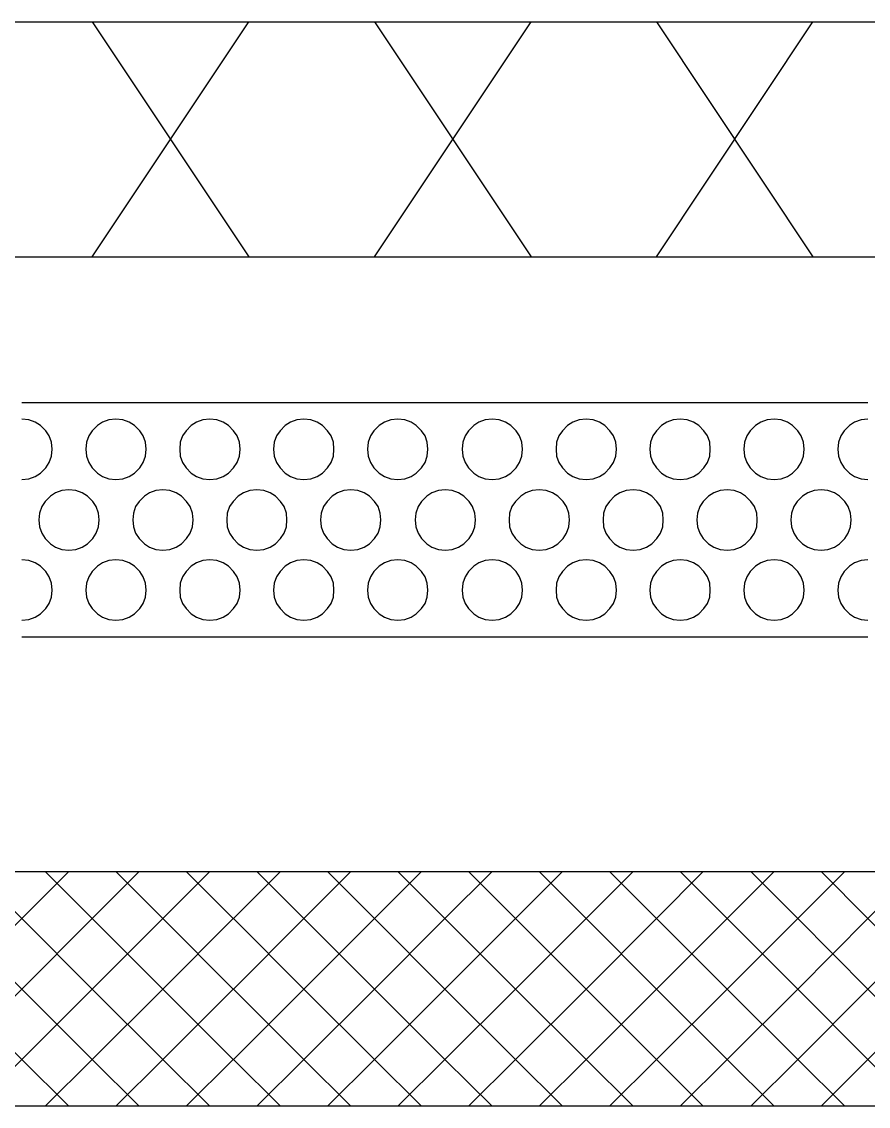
# Model space of a CAD drawing. Header units: inches. Extents: x 47316 to 59086, y 3141 to 11743.
# Drawn here: x 47401.94 to 47419.97, y 7496.88 to 7520 of the extents above; entities that cross this region are included whole.
import ezdxf

# ---------------------------------------------------------------- set-up
doc = ezdxf.new("R2010")
doc.units = ezdxf.units.IN
doc.header["$MEASUREMENT"] = 0

msp = doc.modelspace()

# ---------------------------------------------------------------- linework, layer by layer
at = {"color": 0, "lineweight": -3}
for p, q in [((47399.928, 7520.003), (47401.942, 7520.003)), ((47401.942, 7520.003), (47403.943, 7520.003)), ((47403.437, 7514.988), (47406.772, 7520.003)), ((47403.437, 7520.003), (47406.772, 7514.988)), ((47403.943, 7520.003), (47405.945, 7520.003)), ((47405.945, 7520.003), (47407.946, 7520.003)), ((47407.946, 7520.003), (47409.947, 7520.003)), ((47409.453, 7514.988), (47412.788, 7520.003)), ((47409.453, 7520.003), (47412.788, 7514.988)), ((47409.947, 7520.003), (47411.948, 7520.003)), ((47411.948, 7520.003), (47413.962, 7520.003)), ((47413.962, 7520.003), (47415.963, 7520.003)), ((47415.457, 7514.988), (47418.792, 7520.003)), ((47415.457, 7520.003), (47418.792, 7514.988)), ((47415.963, 7520.003), (47417.964, 7520.003)), ((47417.964, 7520.003), (47419.965, 7520.003)), ((47419.965, 7520.003), (47421.967, 7520.003)), ((47399.928, 7514.988), (47401.942, 7514.988)), ((47401.942, 7514.988), (47403.943, 7514.988)), ((47403.943, 7514.988), (47405.945, 7514.988)), ((47405.945, 7514.988), (47407.946, 7514.988)), ((47407.946, 7514.988), (47409.947, 7514.988)), ((47409.947, 7514.988), (47411.948, 7514.988)), ((47411.948, 7514.988), (47413.962, 7514.988)), ((47413.962, 7514.988), (47415.963, 7514.988)), ((47415.963, 7514.988), (47417.964, 7514.988)), ((47417.964, 7514.988), (47419.965, 7514.988)), ((47419.965, 7514.988), (47421.967, 7514.988)), ((47401.942, 7511.887), (47402.943, 7511.887)), ((47402.943, 7511.887), (47403.943, 7511.887)), ((47403.943, 7511.887), (47404.944, 7511.887)), ((47404.944, 7511.887), (47405.945, 7511.887)), ((47405.945, 7511.887), (47406.945, 7511.887)), ((47406.945, 7511.887), (47407.946, 7511.887)), ((47407.946, 7511.887), (47408.946, 7511.887)), ((47408.946, 7511.887), (47409.947, 7511.887)), ((47409.947, 7511.887), (47410.96, 7511.887)), ((47410.96, 7511.887), (47411.961, 7511.887)), ((47411.961, 7511.887), (47412.961, 7511.887)), ((47412.961, 7511.887), (47413.962, 7511.887)), ((47413.962, 7511.887), (47414.962, 7511.887)), ((47414.962, 7511.887), (47415.963, 7511.887)), ((47415.963, 7511.887), (47416.964, 7511.887)), ((47416.964, 7511.887), (47417.964, 7511.887)), ((47417.964, 7511.887), (47418.965, 7511.887)), ((47418.965, 7511.887), (47419.965, 7511.887)), ((47402.09, 7511.517), (47401.942, 7511.529)), ((47402.226, 7511.467), (47402.09, 7511.517)), ((47402.337, 7511.393), (47402.226, 7511.467)), ((47402.449, 7511.282), (47402.337, 7511.393)), ((47403.548, 7511.393), (47403.437, 7511.282)), ((47403.659, 7511.467), (47403.548, 7511.393)), ((47403.795, 7511.517), (47403.659, 7511.467)), ((47403.943, 7511.529), (47403.795, 7511.517)), ((47404.092, 7511.517), (47403.943, 7511.529)), ((47404.227, 7511.467), (47404.092, 7511.517)), ((47404.339, 7511.393), (47404.227, 7511.467)), ((47404.45, 7511.282), (47404.339, 7511.393)), ((47405.549, 7511.393), (47405.438, 7511.282)), ((47405.66, 7511.467), (47405.549, 7511.393)), ((47405.796, 7511.517), (47405.66, 7511.467)), ((47405.945, 7511.529), (47405.796, 7511.517)), ((47406.093, 7511.517), (47405.945, 7511.529)), ((47406.229, 7511.467), (47406.093, 7511.517)), ((47406.34, 7511.393), (47406.229, 7511.467)), ((47406.451, 7511.282), (47406.34, 7511.393)), ((47407.55, 7511.393), (47407.439, 7511.282)), ((47407.662, 7511.467), (47407.55, 7511.393)), ((47407.798, 7511.517), (47407.662, 7511.467)), ((47407.946, 7511.529), (47407.798, 7511.517)), ((47408.094, 7511.517), (47407.946, 7511.529)), ((47408.23, 7511.467), (47408.094, 7511.517)), ((47408.341, 7511.393), (47408.23, 7511.467)), ((47408.452, 7511.282), (47408.341, 7511.393)), ((47409.552, 7511.393), (47409.44, 7511.282)), ((47409.663, 7511.467), (47409.552, 7511.393)), ((47409.799, 7511.517), (47409.663, 7511.467)), ((47409.947, 7511.529), (47409.799, 7511.517)), ((47410.095, 7511.517), (47409.947, 7511.529)), ((47410.231, 7511.467), (47410.095, 7511.517)), ((47410.342, 7511.393), (47410.231, 7511.467)), ((47410.453, 7511.282), (47410.342, 7511.393)), ((47411.565, 7511.393), (47411.454, 7511.282)), ((47411.676, 7511.467), (47411.565, 7511.393)), ((47411.812, 7511.517), (47411.676, 7511.467)), ((47411.961, 7511.529), (47411.812, 7511.517)), ((47412.109, 7511.517), (47411.961, 7511.529)), ((47412.245, 7511.467), (47412.109, 7511.517)), ((47412.356, 7511.393), (47412.245, 7511.467)), ((47412.467, 7511.282), (47412.356, 7511.393)), ((47413.566, 7511.393), (47413.455, 7511.282)), ((47413.678, 7511.467), (47413.566, 7511.393)), ((47413.814, 7511.517), (47413.678, 7511.467)), ((47413.962, 7511.529), (47413.814, 7511.517)), ((47414.11, 7511.517), (47413.962, 7511.529)), ((47414.246, 7511.467), (47414.11, 7511.517)), ((47414.357, 7511.393), (47414.246, 7511.467)), ((47414.468, 7511.282), (47414.357, 7511.393)), ((47415.568, 7511.393), (47415.457, 7511.282)), ((47415.679, 7511.467), (47415.568, 7511.393)), ((47415.815, 7511.517), (47415.679, 7511.467)), ((47415.963, 7511.529), (47415.815, 7511.517)), ((47416.111, 7511.517), (47415.963, 7511.529)), ((47416.247, 7511.467), (47416.111, 7511.517)), ((47416.358, 7511.393), (47416.247, 7511.467)), ((47416.47, 7511.282), (47416.358, 7511.393)), ((47417.569, 7511.393), (47417.458, 7511.282)), ((47417.68, 7511.467), (47417.569, 7511.393)), ((47417.816, 7511.517), (47417.68, 7511.467)), ((47417.964, 7511.529), (47417.816, 7511.517)), ((47418.113, 7511.517), (47417.964, 7511.529)), ((47418.248, 7511.467), (47418.113, 7511.517)), ((47418.36, 7511.393), (47418.248, 7511.467)), ((47418.471, 7511.282), (47418.36, 7511.393)), ((47419.57, 7511.393), (47419.459, 7511.282)), ((47419.681, 7511.467), (47419.57, 7511.393)), ((47419.817, 7511.517), (47419.681, 7511.467)), ((47419.965, 7511.529), (47419.817, 7511.517)), ((47402.523, 7511.171), (47402.449, 7511.282)), ((47402.572, 7511.035), (47402.523, 7511.171)), ((47403.363, 7511.171), (47403.313, 7511.035)), ((47403.437, 7511.282), (47403.363, 7511.171)), ((47404.524, 7511.171), (47404.45, 7511.282)), ((47404.573, 7511.035), (47404.524, 7511.171)), ((47405.364, 7511.171), (47405.314, 7511.035)), ((47405.438, 7511.282), (47405.364, 7511.171)), ((47406.525, 7511.171), (47406.451, 7511.282)), ((47406.575, 7511.035), (47406.525, 7511.171)), ((47407.365, 7511.171), (47407.316, 7511.035)), ((47407.439, 7511.282), (47407.365, 7511.171)), ((47408.526, 7511.171), (47408.452, 7511.282)), ((47408.576, 7511.035), (47408.526, 7511.171)), ((47409.366, 7511.171), (47409.317, 7511.035)), ((47409.44, 7511.282), (47409.366, 7511.171)), ((47410.528, 7511.171), (47410.453, 7511.282)), ((47410.577, 7511.035), (47410.528, 7511.171)), ((47411.38, 7511.171), (47411.331, 7511.035)), ((47411.454, 7511.282), (47411.38, 7511.171)), ((47412.541, 7511.171), (47412.467, 7511.282)), ((47412.591, 7511.035), (47412.541, 7511.171)), ((47413.381, 7511.171), (47413.332, 7511.035)), ((47413.455, 7511.282), (47413.381, 7511.171)), ((47414.542, 7511.171), (47414.468, 7511.282)), ((47414.592, 7511.035), (47414.542, 7511.171)), ((47415.382, 7511.171), (47415.333, 7511.035)), ((47415.457, 7511.282), (47415.382, 7511.171)), ((47416.544, 7511.171), (47416.47, 7511.282)), ((47416.593, 7511.035), (47416.544, 7511.171)), ((47417.384, 7511.171), (47417.334, 7511.035)), ((47417.458, 7511.282), (47417.384, 7511.171)), ((47418.545, 7511.171), (47418.471, 7511.282)), ((47418.594, 7511.035), (47418.545, 7511.171)), ((47419.385, 7511.171), (47419.335, 7511.035)), ((47419.459, 7511.282), (47419.385, 7511.171)), ((47402.584, 7510.887), (47402.572, 7511.035)), ((47402.572, 7510.738), (47402.584, 7510.887)), ((47403.313, 7511.035), (47403.301, 7510.887)), ((47403.301, 7510.887), (47403.313, 7510.738)), ((47404.586, 7510.887), (47404.573, 7511.035)), ((47404.573, 7510.738), (47404.586, 7510.887)), ((47405.314, 7511.035), (47405.302, 7510.887)), ((47405.302, 7510.887), (47405.314, 7510.738)), ((47406.587, 7510.887), (47406.575, 7511.035)), ((47406.575, 7510.738), (47406.587, 7510.887)), ((47407.316, 7511.035), (47407.303, 7510.887)), ((47407.303, 7510.887), (47407.316, 7510.738)), ((47408.588, 7510.887), (47408.576, 7511.035)), ((47408.576, 7510.738), (47408.588, 7510.887)), ((47409.317, 7511.035), (47409.305, 7510.887)), ((47409.305, 7510.887), (47409.317, 7510.738)), ((47410.589, 7510.887), (47410.577, 7511.035)), ((47410.577, 7510.738), (47410.589, 7510.887)), ((47411.331, 7511.035), (47411.318, 7510.887)), ((47411.318, 7510.887), (47411.331, 7510.738)), ((47412.603, 7510.887), (47412.591, 7511.035)), ((47412.591, 7510.738), (47412.603, 7510.887)), ((47413.332, 7511.035), (47413.319, 7510.887)), ((47413.319, 7510.887), (47413.332, 7510.738)), ((47414.604, 7510.887), (47414.592, 7511.035)), ((47414.592, 7510.738), (47414.604, 7510.887)), ((47415.333, 7511.035), (47415.321, 7510.887)), ((47415.321, 7510.887), (47415.333, 7510.738)), ((47416.605, 7510.887), (47416.593, 7511.035)), ((47416.593, 7510.738), (47416.605, 7510.887)), ((47417.334, 7511.035), (47417.322, 7510.887)), ((47417.322, 7510.887), (47417.334, 7510.738)), ((47418.607, 7510.887), (47418.594, 7511.035)), ((47418.594, 7510.738), (47418.607, 7510.887)), ((47419.335, 7511.035), (47419.323, 7510.887)), ((47419.323, 7510.887), (47419.335, 7510.738)), ((47402.523, 7510.603), (47402.572, 7510.738)), ((47403.313, 7510.738), (47403.363, 7510.603)), ((47404.524, 7510.603), (47404.573, 7510.738)), ((47405.314, 7510.738), (47405.364, 7510.603)), ((47406.525, 7510.603), (47406.575, 7510.738)), ((47407.316, 7510.738), (47407.365, 7510.603)), ((47408.526, 7510.603), (47408.576, 7510.738)), ((47409.317, 7510.738), (47409.366, 7510.603)), ((47410.528, 7510.603), (47410.577, 7510.738)), ((47411.331, 7510.738), (47411.38, 7510.603)), ((47412.541, 7510.603), (47412.591, 7510.738)), ((47413.332, 7510.738), (47413.381, 7510.603)), ((47414.542, 7510.603), (47414.592, 7510.738)), ((47415.333, 7510.738), (47415.382, 7510.603)), ((47416.544, 7510.603), (47416.593, 7510.738)), ((47417.334, 7510.738), (47417.384, 7510.603)), ((47418.545, 7510.603), (47418.594, 7510.738)), ((47419.335, 7510.738), (47419.385, 7510.603)), ((47402.337, 7510.38), (47402.449, 7510.491)), ((47402.449, 7510.491), (47402.523, 7510.603)), ((47403.363, 7510.603), (47403.437, 7510.491)), ((47403.437, 7510.491), (47403.548, 7510.38)), ((47404.339, 7510.38), (47404.45, 7510.491)), ((47404.45, 7510.491), (47404.524, 7510.603)), ((47405.364, 7510.603), (47405.438, 7510.491)), ((47405.438, 7510.491), (47405.549, 7510.38)), ((47406.34, 7510.38), (47406.451, 7510.491)), ((47406.451, 7510.491), (47406.525, 7510.603)), ((47407.365, 7510.603), (47407.439, 7510.491)), ((47407.439, 7510.491), (47407.55, 7510.38)), ((47408.341, 7510.38), (47408.452, 7510.491)), ((47408.452, 7510.491), (47408.526, 7510.603)), ((47409.366, 7510.603), (47409.44, 7510.491)), ((47409.44, 7510.491), (47409.552, 7510.38)), ((47410.342, 7510.38), (47410.453, 7510.491)), ((47410.453, 7510.491), (47410.528, 7510.603)), ((47411.38, 7510.603), (47411.454, 7510.491)), ((47411.454, 7510.491), (47411.565, 7510.38)), ((47412.356, 7510.38), (47412.467, 7510.491)), ((47412.467, 7510.491), (47412.541, 7510.603)), ((47413.381, 7510.603), (47413.455, 7510.491)), ((47413.455, 7510.491), (47413.566, 7510.38)), ((47414.357, 7510.38), (47414.468, 7510.491)), ((47414.468, 7510.491), (47414.542, 7510.603)), ((47415.382, 7510.603), (47415.457, 7510.491)), ((47415.457, 7510.491), (47415.568, 7510.38)), ((47416.358, 7510.38), (47416.47, 7510.491)), ((47416.47, 7510.491), (47416.544, 7510.603)), ((47417.384, 7510.603), (47417.458, 7510.491)), ((47417.458, 7510.491), (47417.569, 7510.38)), ((47418.36, 7510.38), (47418.471, 7510.491)), ((47418.471, 7510.491), (47418.545, 7510.603)), ((47419.385, 7510.603), (47419.459, 7510.491)), ((47419.459, 7510.491), (47419.57, 7510.38)), ((47401.942, 7510.244), (47402.09, 7510.257)), ((47402.09, 7510.257), (47402.226, 7510.306)), ((47402.226, 7510.306), (47402.337, 7510.38)), ((47403.548, 7510.38), (47403.659, 7510.306)), ((47403.659, 7510.306), (47403.795, 7510.257)), ((47403.795, 7510.257), (47403.943, 7510.244)), ((47403.943, 7510.244), (47404.092, 7510.257)), ((47404.092, 7510.257), (47404.227, 7510.306)), ((47404.227, 7510.306), (47404.339, 7510.38)), ((47405.549, 7510.38), (47405.66, 7510.306)), ((47405.66, 7510.306), (47405.796, 7510.257)), ((47405.796, 7510.257), (47405.945, 7510.244)), ((47405.945, 7510.244), (47406.093, 7510.257)), ((47406.093, 7510.257), (47406.229, 7510.306)), ((47406.229, 7510.306), (47406.34, 7510.38)), ((47407.55, 7510.38), (47407.662, 7510.306)), ((47407.662, 7510.306), (47407.798, 7510.257)), ((47407.798, 7510.257), (47407.946, 7510.244)), ((47407.946, 7510.244), (47408.094, 7510.257)), ((47408.094, 7510.257), (47408.23, 7510.306)), ((47408.23, 7510.306), (47408.341, 7510.38)), ((47409.552, 7510.38), (47409.663, 7510.306)), ((47409.663, 7510.306), (47409.799, 7510.257)), ((47409.799, 7510.257), (47409.947, 7510.244)), ((47409.947, 7510.244), (47410.095, 7510.257)), ((47410.095, 7510.257), (47410.231, 7510.306)), ((47410.231, 7510.306), (47410.342, 7510.38)), ((47411.565, 7510.38), (47411.676, 7510.306)), ((47411.676, 7510.306), (47411.812, 7510.257)), ((47411.812, 7510.257), (47411.961, 7510.244)), ((47411.961, 7510.244), (47412.109, 7510.257)), ((47412.109, 7510.257), (47412.245, 7510.306)), ((47412.245, 7510.306), (47412.356, 7510.38)), ((47413.566, 7510.38), (47413.678, 7510.306)), ((47413.678, 7510.306), (47413.814, 7510.257)), ((47413.814, 7510.257), (47413.962, 7510.244)), ((47413.962, 7510.244), (47414.11, 7510.257)), ((47414.11, 7510.257), (47414.246, 7510.306)), ((47414.246, 7510.306), (47414.357, 7510.38)), ((47415.568, 7510.38), (47415.679, 7510.306)), ((47415.679, 7510.306), (47415.815, 7510.257)), ((47415.815, 7510.257), (47415.963, 7510.244)), ((47415.963, 7510.244), (47416.111, 7510.257)), ((47416.111, 7510.257), (47416.247, 7510.306)), ((47416.247, 7510.306), (47416.358, 7510.38)), ((47417.569, 7510.38), (47417.68, 7510.306)), ((47417.68, 7510.306), (47417.816, 7510.257)), ((47417.816, 7510.257), (47417.964, 7510.244)), ((47417.964, 7510.244), (47418.113, 7510.257)), ((47418.113, 7510.257), (47418.248, 7510.306)), ((47418.248, 7510.306), (47418.36, 7510.38)), ((47419.57, 7510.38), (47419.681, 7510.306)), ((47419.681, 7510.306), (47419.817, 7510.257)), ((47419.817, 7510.257), (47419.965, 7510.244)), ((47402.659, 7509.96), (47402.547, 7509.886)), ((47402.794, 7510.01), (47402.659, 7509.96)), ((47402.943, 7510.022), (47402.794, 7510.01)), ((47403.091, 7510.01), (47402.943, 7510.022)), ((47403.227, 7509.96), (47403.091, 7510.01)), ((47403.338, 7509.886), (47403.227, 7509.96)), ((47404.66, 7509.96), (47404.549, 7509.886)), ((47404.796, 7510.01), (47404.66, 7509.96)), ((47404.944, 7510.022), (47404.796, 7510.01)), ((47405.092, 7510.01), (47404.944, 7510.022)), ((47405.228, 7509.96), (47405.092, 7510.01)), ((47405.339, 7509.886), (47405.228, 7509.96)), ((47406.661, 7509.96), (47406.55, 7509.886)), ((47406.797, 7510.01), (47406.661, 7509.96)), ((47406.945, 7510.022), (47406.797, 7510.01)), ((47407.093, 7510.01), (47406.945, 7510.022)), ((47407.229, 7509.96), (47407.093, 7510.01)), ((47407.34, 7509.886), (47407.229, 7509.96)), ((47408.662, 7509.96), (47408.551, 7509.886)), ((47408.798, 7510.01), (47408.662, 7509.96)), ((47408.946, 7510.022), (47408.798, 7510.01)), ((47409.095, 7510.01), (47408.946, 7510.022)), ((47409.23, 7509.96), (47409.095, 7510.01)), ((47409.342, 7509.886), (47409.23, 7509.96)), ((47410.676, 7509.96), (47410.565, 7509.886)), ((47410.812, 7510.01), (47410.676, 7509.96)), ((47410.96, 7510.022), (47410.812, 7510.01)), ((47411.108, 7510.01), (47410.96, 7510.022)), ((47411.244, 7509.96), (47411.108, 7510.01)), ((47411.355, 7509.886), (47411.244, 7509.96)), ((47412.677, 7509.96), (47412.566, 7509.886)), ((47412.813, 7510.01), (47412.677, 7509.96)), ((47412.961, 7510.022), (47412.813, 7510.01)), ((47413.109, 7510.01), (47412.961, 7510.022)), ((47413.245, 7509.96), (47413.109, 7510.01)), ((47413.356, 7509.886), (47413.245, 7509.96)), ((47414.678, 7509.96), (47414.567, 7509.886)), ((47414.814, 7510.01), (47414.678, 7509.96)), ((47414.962, 7510.022), (47414.814, 7510.01)), ((47415.111, 7510.01), (47414.962, 7510.022)), ((47415.247, 7509.96), (47415.111, 7510.01)), ((47415.358, 7509.886), (47415.247, 7509.96)), ((47416.68, 7509.96), (47416.568, 7509.886)), ((47416.815, 7510.01), (47416.68, 7509.96)), ((47416.964, 7510.022), (47416.815, 7510.01)), ((47417.112, 7510.01), (47416.964, 7510.022)), ((47417.248, 7509.96), (47417.112, 7510.01)), ((47417.359, 7509.886), (47417.248, 7509.96)), ((47418.681, 7509.96), (47418.57, 7509.886)), ((47418.817, 7510.01), (47418.681, 7509.96)), ((47418.965, 7510.022), (47418.817, 7510.01)), ((47419.113, 7510.01), (47418.965, 7510.022)), ((47419.249, 7509.96), (47419.113, 7510.01)), ((47419.36, 7509.886), (47419.249, 7509.96)), ((47402.436, 7509.775), (47402.362, 7509.664)), ((47402.547, 7509.886), (47402.436, 7509.775)), ((47403.449, 7509.775), (47403.338, 7509.886)), ((47403.523, 7509.664), (47403.449, 7509.775)), ((47404.437, 7509.775), (47404.363, 7509.664)), ((47404.549, 7509.886), (47404.437, 7509.775)), ((47405.45, 7509.775), (47405.339, 7509.886)), ((47405.524, 7509.664), (47405.45, 7509.775)), ((47406.439, 7509.775), (47406.365, 7509.664)), ((47406.55, 7509.886), (47406.439, 7509.775)), ((47407.452, 7509.775), (47407.34, 7509.886)), ((47407.526, 7509.664), (47407.452, 7509.775)), ((47408.44, 7509.775), (47408.366, 7509.664)), ((47408.551, 7509.886), (47408.44, 7509.775)), ((47409.453, 7509.775), (47409.342, 7509.886)), ((47409.527, 7509.664), (47409.453, 7509.775)), ((47410.453, 7509.775), (47410.379, 7509.664)), ((47410.565, 7509.886), (47410.453, 7509.775)), ((47411.466, 7509.775), (47411.355, 7509.886)), ((47411.541, 7509.664), (47411.466, 7509.775)), ((47412.455, 7509.775), (47412.381, 7509.664)), ((47412.566, 7509.886), (47412.455, 7509.775)), ((47413.468, 7509.775), (47413.356, 7509.886)), ((47413.542, 7509.664), (47413.468, 7509.775)), ((47414.456, 7509.775), (47414.382, 7509.664)), ((47414.567, 7509.886), (47414.456, 7509.775)), ((47415.469, 7509.775), (47415.358, 7509.886)), ((47415.543, 7509.664), (47415.469, 7509.775)), ((47416.457, 7509.775), (47416.383, 7509.664)), ((47416.568, 7509.886), (47416.457, 7509.775)), ((47417.47, 7509.775), (47417.359, 7509.886)), ((47417.544, 7509.664), (47417.47, 7509.775)), ((47418.458, 7509.775), (47418.384, 7509.664)), ((47418.57, 7509.886), (47418.458, 7509.775)), ((47419.471, 7509.775), (47419.36, 7509.886)), ((47419.545, 7509.664), (47419.471, 7509.775)), ((47402.313, 7509.528), (47402.3, 7509.38)), ((47402.362, 7509.664), (47402.313, 7509.528)), ((47403.573, 7509.528), (47403.523, 7509.664)), ((47403.585, 7509.38), (47403.573, 7509.528)), ((47404.314, 7509.528), (47404.302, 7509.38)), ((47404.363, 7509.664), (47404.314, 7509.528)), ((47405.574, 7509.528), (47405.524, 7509.664)), ((47405.586, 7509.38), (47405.574, 7509.528)), ((47406.315, 7509.528), (47406.303, 7509.38)), ((47406.365, 7509.664), (47406.315, 7509.528)), ((47407.575, 7509.528), (47407.526, 7509.664)), ((47407.587, 7509.38), (47407.575, 7509.528)), ((47408.316, 7509.528), (47408.304, 7509.38)), ((47408.366, 7509.664), (47408.316, 7509.528)), ((47409.576, 7509.528), (47409.527, 7509.664)), ((47409.589, 7509.38), (47409.576, 7509.528)), ((47410.33, 7509.528), (47410.318, 7509.38)), ((47410.379, 7509.664), (47410.33, 7509.528)), ((47411.59, 7509.528), (47411.541, 7509.664)), ((47411.602, 7509.38), (47411.59, 7509.528)), ((47412.331, 7509.528), (47412.319, 7509.38)), ((47412.381, 7509.664), (47412.331, 7509.528)), ((47413.591, 7509.528), (47413.542, 7509.664)), ((47413.604, 7509.38), (47413.591, 7509.528)), ((47414.332, 7509.528), (47414.32, 7509.38)), ((47414.382, 7509.664), (47414.332, 7509.528)), ((47415.592, 7509.528), (47415.543, 7509.664)), ((47415.605, 7509.38), (47415.592, 7509.528)), ((47416.334, 7509.528), (47416.321, 7509.38)), ((47416.383, 7509.664), (47416.334, 7509.528)), ((47417.594, 7509.528), (47417.544, 7509.664)), ((47417.606, 7509.38), (47417.594, 7509.528)), ((47418.335, 7509.528), (47418.323, 7509.38)), ((47418.384, 7509.664), (47418.335, 7509.528)), ((47419.595, 7509.528), (47419.545, 7509.664)), ((47419.607, 7509.38), (47419.595, 7509.528)), ((47402.3, 7509.38), (47402.313, 7509.231)), ((47403.573, 7509.231), (47403.585, 7509.38)), ((47404.302, 7509.38), (47404.314, 7509.231)), ((47405.574, 7509.231), (47405.586, 7509.38)), ((47406.303, 7509.38), (47406.315, 7509.231)), ((47407.575, 7509.231), (47407.587, 7509.38)), ((47408.304, 7509.38), (47408.316, 7509.231)), ((47409.576, 7509.231), (47409.589, 7509.38)), ((47410.318, 7509.38), (47410.33, 7509.231)), ((47411.59, 7509.231), (47411.602, 7509.38)), ((47412.319, 7509.38), (47412.331, 7509.231)), ((47413.591, 7509.231), (47413.604, 7509.38)), ((47414.32, 7509.38), (47414.332, 7509.231)), ((47415.592, 7509.231), (47415.605, 7509.38)), ((47416.321, 7509.38), (47416.334, 7509.231)), ((47417.594, 7509.231), (47417.606, 7509.38)), ((47418.323, 7509.38), (47418.335, 7509.231)), ((47419.595, 7509.231), (47419.607, 7509.38)), ((47402.313, 7509.231), (47402.362, 7509.095)), ((47402.362, 7509.095), (47402.436, 7508.984)), ((47403.449, 7508.984), (47403.523, 7509.095)), ((47403.523, 7509.095), (47403.573, 7509.231)), ((47404.314, 7509.231), (47404.363, 7509.095)), ((47404.363, 7509.095), (47404.437, 7508.984)), ((47405.45, 7508.984), (47405.524, 7509.095)), ((47405.524, 7509.095), (47405.574, 7509.231)), ((47406.315, 7509.231), (47406.365, 7509.095)), ((47406.365, 7509.095), (47406.439, 7508.984)), ((47407.452, 7508.984), (47407.526, 7509.095)), ((47407.526, 7509.095), (47407.575, 7509.231)), ((47408.316, 7509.231), (47408.366, 7509.095)), ((47408.366, 7509.095), (47408.44, 7508.984)), ((47409.453, 7508.984), (47409.527, 7509.095)), ((47409.527, 7509.095), (47409.576, 7509.231)), ((47410.33, 7509.231), (47410.379, 7509.095)), ((47410.379, 7509.095), (47410.453, 7508.984)), ((47411.466, 7508.984), (47411.541, 7509.095)), ((47411.541, 7509.095), (47411.59, 7509.231)), ((47412.331, 7509.231), (47412.381, 7509.095)), ((47412.381, 7509.095), (47412.455, 7508.984)), ((47413.468, 7508.984), (47413.542, 7509.095)), ((47413.542, 7509.095), (47413.591, 7509.231)), ((47414.332, 7509.231), (47414.382, 7509.095)), ((47414.382, 7509.095), (47414.456, 7508.984)), ((47415.469, 7508.984), (47415.543, 7509.095)), ((47415.543, 7509.095), (47415.592, 7509.231)), ((47416.334, 7509.231), (47416.383, 7509.095)), ((47416.383, 7509.095), (47416.457, 7508.984)), ((47417.47, 7508.984), (47417.544, 7509.095)), ((47417.544, 7509.095), (47417.594, 7509.231)), ((47418.335, 7509.231), (47418.384, 7509.095)), ((47418.384, 7509.095), (47418.458, 7508.984)), ((47419.471, 7508.984), (47419.545, 7509.095)), ((47419.545, 7509.095), (47419.595, 7509.231)), ((47402.436, 7508.984), (47402.547, 7508.873)), ((47402.547, 7508.873), (47402.659, 7508.799)), ((47403.227, 7508.799), (47403.338, 7508.873)), ((47403.338, 7508.873), (47403.449, 7508.984)), ((47404.437, 7508.984), (47404.549, 7508.873)), ((47404.549, 7508.873), (47404.66, 7508.799)), ((47405.228, 7508.799), (47405.339, 7508.873)), ((47405.339, 7508.873), (47405.45, 7508.984)), ((47406.439, 7508.984), (47406.55, 7508.873)), ((47406.55, 7508.873), (47406.661, 7508.799)), ((47407.229, 7508.799), (47407.34, 7508.873)), ((47407.34, 7508.873), (47407.452, 7508.984)), ((47408.44, 7508.984), (47408.551, 7508.873)), ((47408.551, 7508.873), (47408.662, 7508.799)), ((47409.23, 7508.799), (47409.342, 7508.873)), ((47409.342, 7508.873), (47409.453, 7508.984)), ((47410.453, 7508.984), (47410.565, 7508.873)), ((47410.565, 7508.873), (47410.676, 7508.799)), ((47411.244, 7508.799), (47411.355, 7508.873)), ((47411.355, 7508.873), (47411.466, 7508.984)), ((47412.455, 7508.984), (47412.566, 7508.873)), ((47412.566, 7508.873), (47412.677, 7508.799)), ((47413.245, 7508.799), (47413.356, 7508.873)), ((47413.356, 7508.873), (47413.468, 7508.984)), ((47414.456, 7508.984), (47414.567, 7508.873)), ((47414.567, 7508.873), (47414.678, 7508.799)), ((47415.247, 7508.799), (47415.358, 7508.873)), ((47415.358, 7508.873), (47415.469, 7508.984)), ((47416.457, 7508.984), (47416.568, 7508.873)), ((47416.568, 7508.873), (47416.68, 7508.799)), ((47417.248, 7508.799), (47417.359, 7508.873)), ((47417.359, 7508.873), (47417.47, 7508.984)), ((47418.458, 7508.984), (47418.57, 7508.873)), ((47418.57, 7508.873), (47418.681, 7508.799)), ((47419.249, 7508.799), (47419.36, 7508.873)), ((47419.36, 7508.873), (47419.471, 7508.984)), ((47402.659, 7508.799), (47402.794, 7508.75)), ((47402.794, 7508.75), (47402.943, 7508.737)), ((47402.943, 7508.737), (47403.091, 7508.75)), ((47403.091, 7508.75), (47403.227, 7508.799)), ((47404.66, 7508.799), (47404.796, 7508.75)), ((47404.796, 7508.75), (47404.944, 7508.737)), ((47404.944, 7508.737), (47405.092, 7508.75)), ((47405.092, 7508.75), (47405.228, 7508.799)), ((47406.661, 7508.799), (47406.797, 7508.75)), ((47406.797, 7508.75), (47406.945, 7508.737)), ((47406.945, 7508.737), (47407.093, 7508.75)), ((47407.093, 7508.75), (47407.229, 7508.799)), ((47408.662, 7508.799), (47408.798, 7508.75)), ((47408.798, 7508.75), (47408.946, 7508.737)), ((47408.946, 7508.737), (47409.095, 7508.75)), ((47409.095, 7508.75), (47409.23, 7508.799)), ((47410.676, 7508.799), (47410.812, 7508.75)), ((47410.812, 7508.75), (47410.96, 7508.737)), ((47410.96, 7508.737), (47411.108, 7508.75)), ((47411.108, 7508.75), (47411.244, 7508.799)), ((47412.677, 7508.799), (47412.813, 7508.75)), ((47412.813, 7508.75), (47412.961, 7508.737)), ((47412.961, 7508.737), (47413.109, 7508.75)), ((47413.109, 7508.75), (47413.245, 7508.799)), ((47414.678, 7508.799), (47414.814, 7508.75)), ((47414.814, 7508.75), (47414.962, 7508.737)), ((47414.962, 7508.737), (47415.111, 7508.75)), ((47415.111, 7508.75), (47415.247, 7508.799)), ((47416.68, 7508.799), (47416.815, 7508.75)), ((47416.815, 7508.75), (47416.964, 7508.737)), ((47416.964, 7508.737), (47417.112, 7508.75)), ((47417.112, 7508.75), (47417.248, 7508.799)), ((47418.681, 7508.799), (47418.817, 7508.75)), ((47418.817, 7508.75), (47418.965, 7508.737)), ((47418.965, 7508.737), (47419.113, 7508.75)), ((47419.113, 7508.75), (47419.249, 7508.799)), ((47402.09, 7508.515), (47401.942, 7508.527)), ((47402.226, 7508.465), (47402.09, 7508.515)), ((47402.337, 7508.391), (47402.226, 7508.465)), ((47402.449, 7508.28), (47402.337, 7508.391)), ((47403.548, 7508.391), (47403.437, 7508.28)), ((47403.659, 7508.465), (47403.548, 7508.391)), ((47403.795, 7508.515), (47403.659, 7508.465)), ((47403.943, 7508.527), (47403.795, 7508.515)), ((47404.092, 7508.515), (47403.943, 7508.527)), ((47404.227, 7508.465), (47404.092, 7508.515)), ((47404.339, 7508.391), (47404.227, 7508.465)), ((47404.45, 7508.28), (47404.339, 7508.391)), ((47405.549, 7508.391), (47405.438, 7508.28)), ((47405.66, 7508.465), (47405.549, 7508.391)), ((47405.796, 7508.515), (47405.66, 7508.465)), ((47405.945, 7508.527), (47405.796, 7508.515)), ((47406.093, 7508.515), (47405.945, 7508.527)), ((47406.229, 7508.465), (47406.093, 7508.515)), ((47406.34, 7508.391), (47406.229, 7508.465)), ((47406.451, 7508.28), (47406.34, 7508.391)), ((47407.55, 7508.391), (47407.439, 7508.28)), ((47407.662, 7508.465), (47407.55, 7508.391)), ((47407.798, 7508.515), (47407.662, 7508.465)), ((47407.946, 7508.527), (47407.798, 7508.515)), ((47408.094, 7508.515), (47407.946, 7508.527)), ((47408.23, 7508.465), (47408.094, 7508.515)), ((47408.341, 7508.391), (47408.23, 7508.465)), ((47408.452, 7508.28), (47408.341, 7508.391)), ((47409.552, 7508.391), (47409.44, 7508.28)), ((47409.663, 7508.465), (47409.552, 7508.391)), ((47409.799, 7508.515), (47409.663, 7508.465)), ((47409.947, 7508.527), (47409.799, 7508.515)), ((47410.095, 7508.515), (47409.947, 7508.527)), ((47410.231, 7508.465), (47410.095, 7508.515)), ((47410.342, 7508.391), (47410.231, 7508.465)), ((47410.453, 7508.28), (47410.342, 7508.391)), ((47411.565, 7508.391), (47411.454, 7508.28)), ((47411.676, 7508.465), (47411.565, 7508.391)), ((47411.812, 7508.515), (47411.676, 7508.465)), ((47411.961, 7508.527), (47411.812, 7508.515)), ((47412.109, 7508.515), (47411.961, 7508.527)), ((47412.245, 7508.465), (47412.109, 7508.515)), ((47412.356, 7508.391), (47412.245, 7508.465)), ((47412.467, 7508.28), (47412.356, 7508.391)), ((47413.566, 7508.391), (47413.455, 7508.28)), ((47413.678, 7508.465), (47413.566, 7508.391)), ((47413.814, 7508.515), (47413.678, 7508.465)), ((47413.962, 7508.527), (47413.814, 7508.515)), ((47414.11, 7508.515), (47413.962, 7508.527)), ((47414.246, 7508.465), (47414.11, 7508.515)), ((47414.357, 7508.391), (47414.246, 7508.465)), ((47414.468, 7508.28), (47414.357, 7508.391)), ((47415.568, 7508.391), (47415.457, 7508.28)), ((47415.679, 7508.465), (47415.568, 7508.391)), ((47415.815, 7508.515), (47415.679, 7508.465)), ((47415.963, 7508.527), (47415.815, 7508.515)), ((47416.111, 7508.515), (47415.963, 7508.527)), ((47416.247, 7508.465), (47416.111, 7508.515)), ((47416.358, 7508.391), (47416.247, 7508.465)), ((47416.47, 7508.28), (47416.358, 7508.391)), ((47417.569, 7508.391), (47417.458, 7508.28)), ((47417.68, 7508.465), (47417.569, 7508.391)), ((47417.816, 7508.515), (47417.68, 7508.465)), ((47417.964, 7508.527), (47417.816, 7508.515)), ((47418.113, 7508.515), (47417.964, 7508.527)), ((47418.248, 7508.465), (47418.113, 7508.515)), ((47418.36, 7508.391), (47418.248, 7508.465)), ((47418.471, 7508.28), (47418.36, 7508.391)), ((47419.57, 7508.391), (47419.459, 7508.28)), ((47419.681, 7508.465), (47419.57, 7508.391)), ((47419.817, 7508.515), (47419.681, 7508.465)), ((47419.965, 7508.527), (47419.817, 7508.515)), ((47402.523, 7508.169), (47402.449, 7508.28)), ((47402.572, 7508.033), (47402.523, 7508.169)), ((47403.363, 7508.169), (47403.313, 7508.033)), ((47403.437, 7508.28), (47403.363, 7508.169)), ((47404.524, 7508.169), (47404.45, 7508.28)), ((47404.573, 7508.033), (47404.524, 7508.169)), ((47405.364, 7508.169), (47405.314, 7508.033)), ((47405.438, 7508.28), (47405.364, 7508.169)), ((47406.525, 7508.169), (47406.451, 7508.28)), ((47406.575, 7508.033), (47406.525, 7508.169)), ((47407.365, 7508.169), (47407.316, 7508.033)), ((47407.439, 7508.28), (47407.365, 7508.169)), ((47408.526, 7508.169), (47408.452, 7508.28)), ((47408.576, 7508.033), (47408.526, 7508.169)), ((47409.366, 7508.169), (47409.317, 7508.033)), ((47409.44, 7508.28), (47409.366, 7508.169)), ((47410.528, 7508.169), (47410.453, 7508.28)), ((47410.577, 7508.033), (47410.528, 7508.169)), ((47411.38, 7508.169), (47411.331, 7508.033)), ((47411.454, 7508.28), (47411.38, 7508.169)), ((47412.541, 7508.169), (47412.467, 7508.28)), ((47412.591, 7508.033), (47412.541, 7508.169)), ((47413.381, 7508.169), (47413.332, 7508.033)), ((47413.455, 7508.28), (47413.381, 7508.169)), ((47414.542, 7508.169), (47414.468, 7508.28)), ((47414.592, 7508.033), (47414.542, 7508.169)), ((47415.382, 7508.169), (47415.333, 7508.033)), ((47415.457, 7508.28), (47415.382, 7508.169)), ((47416.544, 7508.169), (47416.47, 7508.28)), ((47416.593, 7508.033), (47416.544, 7508.169)), ((47417.384, 7508.169), (47417.334, 7508.033)), ((47417.458, 7508.28), (47417.384, 7508.169)), ((47418.545, 7508.169), (47418.471, 7508.28)), ((47418.594, 7508.033), (47418.545, 7508.169)), ((47419.385, 7508.169), (47419.335, 7508.033)), ((47419.459, 7508.28), (47419.385, 7508.169)), ((47402.584, 7507.885), (47402.572, 7508.033)), ((47402.572, 7507.737), (47402.584, 7507.885)), ((47403.313, 7508.033), (47403.301, 7507.885)), ((47403.301, 7507.885), (47403.313, 7507.737)), ((47404.586, 7507.885), (47404.573, 7508.033)), ((47404.573, 7507.737), (47404.586, 7507.885)), ((47405.314, 7508.033), (47405.302, 7507.885)), ((47405.302, 7507.885), (47405.314, 7507.737)), ((47406.587, 7507.885), (47406.575, 7508.033)), ((47406.575, 7507.737), (47406.587, 7507.885)), ((47407.316, 7508.033), (47407.303, 7507.885)), ((47407.303, 7507.885), (47407.316, 7507.737)), ((47408.588, 7507.885), (47408.576, 7508.033)), ((47408.576, 7507.737), (47408.588, 7507.885)), ((47409.317, 7508.033), (47409.305, 7507.885)), ((47409.305, 7507.885), (47409.317, 7507.737)), ((47410.589, 7507.885), (47410.577, 7508.033)), ((47410.577, 7507.737), (47410.589, 7507.885)), ((47411.331, 7508.033), (47411.318, 7507.885)), ((47411.318, 7507.885), (47411.331, 7507.737)), ((47412.603, 7507.885), (47412.591, 7508.033)), ((47412.591, 7507.737), (47412.603, 7507.885)), ((47413.332, 7508.033), (47413.319, 7507.885)), ((47413.319, 7507.885), (47413.332, 7507.737)), ((47414.604, 7507.885), (47414.592, 7508.033)), ((47414.592, 7507.737), (47414.604, 7507.885)), ((47415.333, 7508.033), (47415.321, 7507.885)), ((47415.321, 7507.885), (47415.333, 7507.737)), ((47416.605, 7507.885), (47416.593, 7508.033)), ((47416.593, 7507.737), (47416.605, 7507.885)), ((47417.334, 7508.033), (47417.322, 7507.885)), ((47417.322, 7507.885), (47417.334, 7507.737)), ((47418.607, 7507.885), (47418.594, 7508.033)), ((47418.594, 7507.737), (47418.607, 7507.885)), ((47419.335, 7508.033), (47419.323, 7507.885)), ((47419.323, 7507.885), (47419.335, 7507.737)), ((47402.523, 7507.601), (47402.572, 7507.737)), ((47403.313, 7507.737), (47403.363, 7507.601)), ((47404.524, 7507.601), (47404.573, 7507.737)), ((47405.314, 7507.737), (47405.364, 7507.601)), ((47406.525, 7507.601), (47406.575, 7507.737)), ((47407.316, 7507.737), (47407.365, 7507.601)), ((47408.526, 7507.601), (47408.576, 7507.737)), ((47409.317, 7507.737), (47409.366, 7507.601)), ((47410.528, 7507.601), (47410.577, 7507.737)), ((47411.331, 7507.737), (47411.38, 7507.601)), ((47412.541, 7507.601), (47412.591, 7507.737)), ((47413.332, 7507.737), (47413.381, 7507.601)), ((47414.542, 7507.601), (47414.592, 7507.737)), ((47415.333, 7507.737), (47415.382, 7507.601)), ((47416.544, 7507.601), (47416.593, 7507.737)), ((47417.334, 7507.737), (47417.384, 7507.601)), ((47418.545, 7507.601), (47418.594, 7507.737)), ((47419.335, 7507.737), (47419.385, 7507.601)), ((47402.337, 7507.378), (47402.449, 7507.49)), ((47402.449, 7507.49), (47402.523, 7507.601)), ((47403.363, 7507.601), (47403.437, 7507.49)), ((47403.437, 7507.49), (47403.548, 7507.378)), ((47404.339, 7507.378), (47404.45, 7507.49)), ((47404.45, 7507.49), (47404.524, 7507.601)), ((47405.364, 7507.601), (47405.438, 7507.49)), ((47405.438, 7507.49), (47405.549, 7507.378)), ((47406.34, 7507.378), (47406.451, 7507.49)), ((47406.451, 7507.49), (47406.525, 7507.601)), ((47407.365, 7507.601), (47407.439, 7507.49)), ((47407.439, 7507.49), (47407.55, 7507.378)), ((47408.341, 7507.378), (47408.452, 7507.49)), ((47408.452, 7507.49), (47408.526, 7507.601)), ((47409.366, 7507.601), (47409.44, 7507.49)), ((47409.44, 7507.49), (47409.552, 7507.378)), ((47410.342, 7507.378), (47410.453, 7507.49)), ((47410.453, 7507.49), (47410.528, 7507.601)), ((47411.38, 7507.601), (47411.454, 7507.49)), ((47411.454, 7507.49), (47411.565, 7507.378)), ((47412.356, 7507.378), (47412.467, 7507.49)), ((47412.467, 7507.49), (47412.541, 7507.601)), ((47413.381, 7507.601), (47413.455, 7507.49)), ((47413.455, 7507.49), (47413.566, 7507.378)), ((47414.357, 7507.378), (47414.468, 7507.49)), ((47414.468, 7507.49), (47414.542, 7507.601)), ((47415.382, 7507.601), (47415.457, 7507.49)), ((47415.457, 7507.49), (47415.568, 7507.378)), ((47416.358, 7507.378), (47416.47, 7507.49)), ((47416.47, 7507.49), (47416.544, 7507.601)), ((47417.384, 7507.601), (47417.458, 7507.49)), ((47417.458, 7507.49), (47417.569, 7507.378)), ((47418.36, 7507.378), (47418.471, 7507.49)), ((47418.471, 7507.49), (47418.545, 7507.601)), ((47419.385, 7507.601), (47419.459, 7507.49)), ((47419.459, 7507.49), (47419.57, 7507.378)), ((47401.942, 7507.242), (47402.09, 7507.255)), ((47402.09, 7507.255), (47402.226, 7507.304)), ((47402.226, 7507.304), (47402.337, 7507.378)), ((47403.548, 7507.378), (47403.659, 7507.304)), ((47403.659, 7507.304), (47403.795, 7507.255)), ((47403.795, 7507.255), (47403.943, 7507.242)), ((47403.943, 7507.242), (47404.092, 7507.255)), ((47404.092, 7507.255), (47404.227, 7507.304)), ((47404.227, 7507.304), (47404.339, 7507.378)), ((47405.549, 7507.378), (47405.66, 7507.304)), ((47405.66, 7507.304), (47405.796, 7507.255)), ((47405.796, 7507.255), (47405.945, 7507.242)), ((47405.945, 7507.242), (47406.093, 7507.255)), ((47406.093, 7507.255), (47406.229, 7507.304)), ((47406.229, 7507.304), (47406.34, 7507.378)), ((47407.55, 7507.378), (47407.662, 7507.304)), ((47407.662, 7507.304), (47407.798, 7507.255)), ((47407.798, 7507.255), (47407.946, 7507.242)), ((47407.946, 7507.242), (47408.094, 7507.255)), ((47408.094, 7507.255), (47408.23, 7507.304)), ((47408.23, 7507.304), (47408.341, 7507.378)), ((47409.552, 7507.378), (47409.663, 7507.304)), ((47409.663, 7507.304), (47409.799, 7507.255)), ((47409.799, 7507.255), (47409.947, 7507.242)), ((47409.947, 7507.242), (47410.095, 7507.255)), ((47410.095, 7507.255), (47410.231, 7507.304)), ((47410.231, 7507.304), (47410.342, 7507.378)), ((47411.565, 7507.378), (47411.676, 7507.304)), ((47411.676, 7507.304), (47411.812, 7507.255)), ((47411.812, 7507.255), (47411.961, 7507.242)), ((47411.961, 7507.242), (47412.109, 7507.255)), ((47412.109, 7507.255), (47412.245, 7507.304)), ((47412.245, 7507.304), (47412.356, 7507.378)), ((47413.566, 7507.378), (47413.678, 7507.304)), ((47413.678, 7507.304), (47413.814, 7507.255)), ((47413.814, 7507.255), (47413.962, 7507.242)), ((47413.962, 7507.242), (47414.11, 7507.255)), ((47414.11, 7507.255), (47414.246, 7507.304)), ((47414.246, 7507.304), (47414.357, 7507.378)), ((47415.568, 7507.378), (47415.679, 7507.304)), ((47415.679, 7507.304), (47415.815, 7507.255)), ((47415.815, 7507.255), (47415.963, 7507.242)), ((47415.963, 7507.242), (47416.111, 7507.255)), ((47416.111, 7507.255), (47416.247, 7507.304)), ((47416.247, 7507.304), (47416.358, 7507.378)), ((47417.569, 7507.378), (47417.68, 7507.304)), ((47417.68, 7507.304), (47417.816, 7507.255)), ((47417.816, 7507.255), (47417.964, 7507.242)), ((47417.964, 7507.242), (47418.113, 7507.255)), ((47418.113, 7507.255), (47418.248, 7507.304)), ((47418.248, 7507.304), (47418.36, 7507.378)), ((47419.57, 7507.378), (47419.681, 7507.304)), ((47419.681, 7507.304), (47419.817, 7507.255)), ((47419.817, 7507.255), (47419.965, 7507.242)), ((47402.943, 7506.884), (47401.942, 7506.884)), ((47403.943, 7506.884), (47402.943, 7506.884)), ((47404.944, 7506.884), (47403.943, 7506.884)), ((47405.945, 7506.884), (47404.944, 7506.884)), ((47406.945, 7506.884), (47405.945, 7506.884)), ((47407.946, 7506.884), (47406.945, 7506.884)), ((47408.946, 7506.884), (47407.946, 7506.884)), ((47409.947, 7506.884), (47408.946, 7506.884)), ((47410.96, 7506.884), (47409.947, 7506.884)), ((47411.961, 7506.884), (47410.96, 7506.884)), ((47412.961, 7506.884), (47411.961, 7506.884)), ((47413.962, 7506.884), (47412.961, 7506.884)), ((47414.962, 7506.884), (47413.962, 7506.884)), ((47415.963, 7506.884), (47414.962, 7506.884)), ((47416.964, 7506.884), (47415.963, 7506.884)), ((47417.964, 7506.884), (47416.964, 7506.884)), ((47418.965, 7506.884), (47417.964, 7506.884)), ((47419.965, 7506.884), (47418.965, 7506.884)), ((47400.435, 7501.881), (47401.942, 7501.881)), ((47401.942, 7500.881), (47400.929, 7501.881)), ((47401.942, 7501.881), (47403.437, 7501.881)), ((47402.943, 7501.881), (47401.942, 7500.881)), ((47403.437, 7500.881), (47402.436, 7501.881)), ((47403.437, 7501.881), (47404.944, 7501.881)), ((47404.437, 7501.881), (47403.437, 7500.881)), ((47404.944, 7500.881), (47403.943, 7501.881)), ((47404.944, 7501.881), (47406.439, 7501.881)), ((47405.945, 7501.881), (47404.944, 7500.881)), ((47406.439, 7500.881), (47405.438, 7501.881)), ((47406.451, 7501.881), (47407.946, 7501.881)), ((47407.452, 7501.881), (47406.451, 7500.881)), ((47407.946, 7500.881), (47406.945, 7501.881)), ((47407.946, 7501.881), (47409.453, 7501.881)), ((47408.946, 7501.881), (47407.946, 7500.881)), ((47409.453, 7500.881), (47408.452, 7501.881)), ((47409.453, 7501.881), (47410.948, 7501.881)), ((47410.453, 7501.881), (47409.453, 7500.881)), ((47410.948, 7500.881), (47409.947, 7501.881)), ((47410.948, 7501.881), (47412.455, 7501.881)), ((47411.961, 7501.881), (47410.948, 7500.881)), ((47412.455, 7500.881), (47411.454, 7501.881)), ((47412.455, 7501.881), (47413.962, 7501.881)), ((47413.455, 7501.881), (47412.455, 7500.881)), ((47413.962, 7500.881), (47412.961, 7501.881)), ((47413.962, 7501.881), (47415.457, 7501.881)), ((47414.962, 7501.881), (47413.962, 7500.881)), ((47415.457, 7500.881), (47414.456, 7501.881)), ((47415.457, 7501.881), (47416.964, 7501.881)), ((47416.457, 7501.881), (47415.457, 7500.881)), ((47416.964, 7500.881), (47415.963, 7501.881)), ((47416.964, 7501.881), (47418.471, 7501.881)), ((47417.964, 7501.881), (47416.964, 7500.881)), ((47418.471, 7500.881), (47417.47, 7501.881)), ((47418.471, 7501.881), (47419.965, 7501.881)), ((47419.471, 7501.881), (47418.471, 7500.881)), ((47419.965, 7500.881), (47418.965, 7501.881)), ((47419.965, 7501.881), (47421.473, 7501.881)), ((47420.966, 7501.881), (47419.965, 7500.881)), ((47400.435, 7499.373), (47401.942, 7500.881)), ((47400.435, 7500.881), (47401.942, 7499.373)), ((47401.942, 7499.373), (47403.437, 7500.881)), ((47401.942, 7500.881), (47403.437, 7499.373)), ((47403.437, 7499.373), (47404.944, 7500.881)), ((47403.437, 7500.881), (47404.944, 7499.373)), ((47404.944, 7499.373), (47406.439, 7500.881)), ((47404.944, 7500.881), (47406.439, 7499.373)), ((47406.451, 7499.373), (47407.946, 7500.881)), ((47406.451, 7500.881), (47407.946, 7499.373)), ((47407.946, 7499.373), (47409.453, 7500.881)), ((47407.946, 7500.881), (47409.453, 7499.373)), ((47409.453, 7499.373), (47410.948, 7500.881)), ((47409.453, 7500.881), (47410.948, 7499.373)), ((47410.948, 7499.373), (47412.455, 7500.881)), ((47410.948, 7500.881), (47412.455, 7499.373)), ((47412.455, 7499.373), (47413.962, 7500.881)), ((47412.455, 7500.881), (47413.962, 7499.373)), ((47413.962, 7499.373), (47415.457, 7500.881)), ((47413.962, 7500.881), (47415.457, 7499.373)), ((47415.457, 7499.373), (47416.964, 7500.881)), ((47415.457, 7500.881), (47416.964, 7499.373)), ((47416.964, 7499.373), (47418.471, 7500.881)), ((47416.964, 7500.881), (47418.471, 7499.373)), ((47418.471, 7499.373), (47419.965, 7500.881)), ((47418.471, 7500.881), (47419.965, 7499.373)), ((47419.965, 7499.373), (47421.473, 7500.881)), ((47419.965, 7500.881), (47421.473, 7499.373)), ((47401.942, 7497.879), (47400.435, 7499.373)), ((47401.942, 7499.373), (47400.435, 7497.879)), ((47403.437, 7497.879), (47401.942, 7499.373)), ((47403.437, 7499.373), (47401.942, 7497.879)), ((47404.944, 7497.879), (47403.437, 7499.373)), ((47404.944, 7499.373), (47403.437, 7497.879)), ((47406.439, 7497.879), (47404.944, 7499.373)), ((47406.439, 7499.373), (47404.944, 7497.879)), ((47406.439, 7499.373), (47406.451, 7499.373)), ((47407.946, 7497.879), (47406.451, 7499.373)), ((47407.946, 7499.373), (47406.451, 7497.879)), ((47409.453, 7497.879), (47407.946, 7499.373)), ((47409.453, 7499.373), (47407.946, 7497.879)), ((47410.948, 7497.879), (47409.453, 7499.373)), ((47410.948, 7499.373), (47409.453, 7497.879)), ((47412.455, 7497.879), (47410.948, 7499.373)), ((47412.455, 7499.373), (47410.948, 7497.879)), ((47413.962, 7497.879), (47412.455, 7499.373)), ((47413.962, 7499.373), (47412.455, 7497.879)), ((47415.457, 7497.879), (47413.962, 7499.373)), ((47415.457, 7499.373), (47413.962, 7497.879)), ((47416.964, 7497.879), (47415.457, 7499.373)), ((47416.964, 7499.373), (47415.457, 7497.879)), ((47418.471, 7497.879), (47416.964, 7499.373)), ((47418.471, 7499.373), (47416.964, 7497.879)), ((47419.965, 7497.879), (47418.471, 7499.373)), ((47419.965, 7499.373), (47418.471, 7497.879)), ((47421.473, 7497.879), (47419.965, 7499.373)), ((47421.473, 7499.373), (47419.965, 7497.879)), ((47400.929, 7496.878), (47401.942, 7497.879)), ((47401.942, 7497.879), (47402.943, 7496.878)), ((47402.436, 7496.878), (47403.437, 7497.879)), ((47403.437, 7497.879), (47404.437, 7496.878)), ((47403.943, 7496.878), (47404.944, 7497.879)), ((47404.944, 7497.879), (47405.945, 7496.878)), ((47405.438, 7496.878), (47406.439, 7497.879)), ((47406.451, 7497.879), (47407.452, 7496.878)), ((47406.945, 7496.878), (47407.946, 7497.879)), ((47407.946, 7497.879), (47408.946, 7496.878)), ((47408.452, 7496.878), (47409.453, 7497.879)), ((47409.453, 7497.879), (47410.453, 7496.878)), ((47409.947, 7496.878), (47410.948, 7497.879)), ((47410.948, 7497.879), (47411.961, 7496.878)), ((47411.454, 7496.878), (47412.455, 7497.879)), ((47412.455, 7497.879), (47413.455, 7496.878)), ((47412.961, 7496.878), (47413.962, 7497.879)), ((47413.962, 7497.879), (47414.962, 7496.878)), ((47414.456, 7496.878), (47415.457, 7497.879)), ((47415.457, 7497.879), (47416.457, 7496.878)), ((47415.963, 7496.878), (47416.964, 7497.879)), ((47416.964, 7497.879), (47417.964, 7496.878)), ((47417.47, 7496.878), (47418.471, 7497.879)), ((47418.471, 7497.879), (47419.471, 7496.878)), ((47418.965, 7496.878), (47419.965, 7497.879)), ((47419.965, 7497.879), (47420.966, 7496.878)), ((47401.942, 7496.878), (47400.435, 7496.878)), ((47403.437, 7496.878), (47401.942, 7496.878)), ((47404.944, 7496.878), (47403.437, 7496.878)), ((47406.439, 7496.878), (47404.944, 7496.878)), ((47407.946, 7496.878), (47406.451, 7496.878)), ((47409.453, 7496.878), (47407.946, 7496.878)), ((47410.948, 7496.878), (47409.453, 7496.878)), ((47412.455, 7496.878), (47410.948, 7496.878)), ((47413.962, 7496.878), (47412.455, 7496.878)), ((47415.457, 7496.878), (47413.962, 7496.878)), ((47416.964, 7496.878), (47415.457, 7496.878)), ((47418.471, 7496.878), (47416.964, 7496.878)), ((47419.965, 7496.878), (47418.471, 7496.878)), ((47421.473, 7496.878), (47419.965, 7496.878))]:
    msp.add_line(p, q, dxfattribs=at)

doc.saveas('drawing.dxf')
